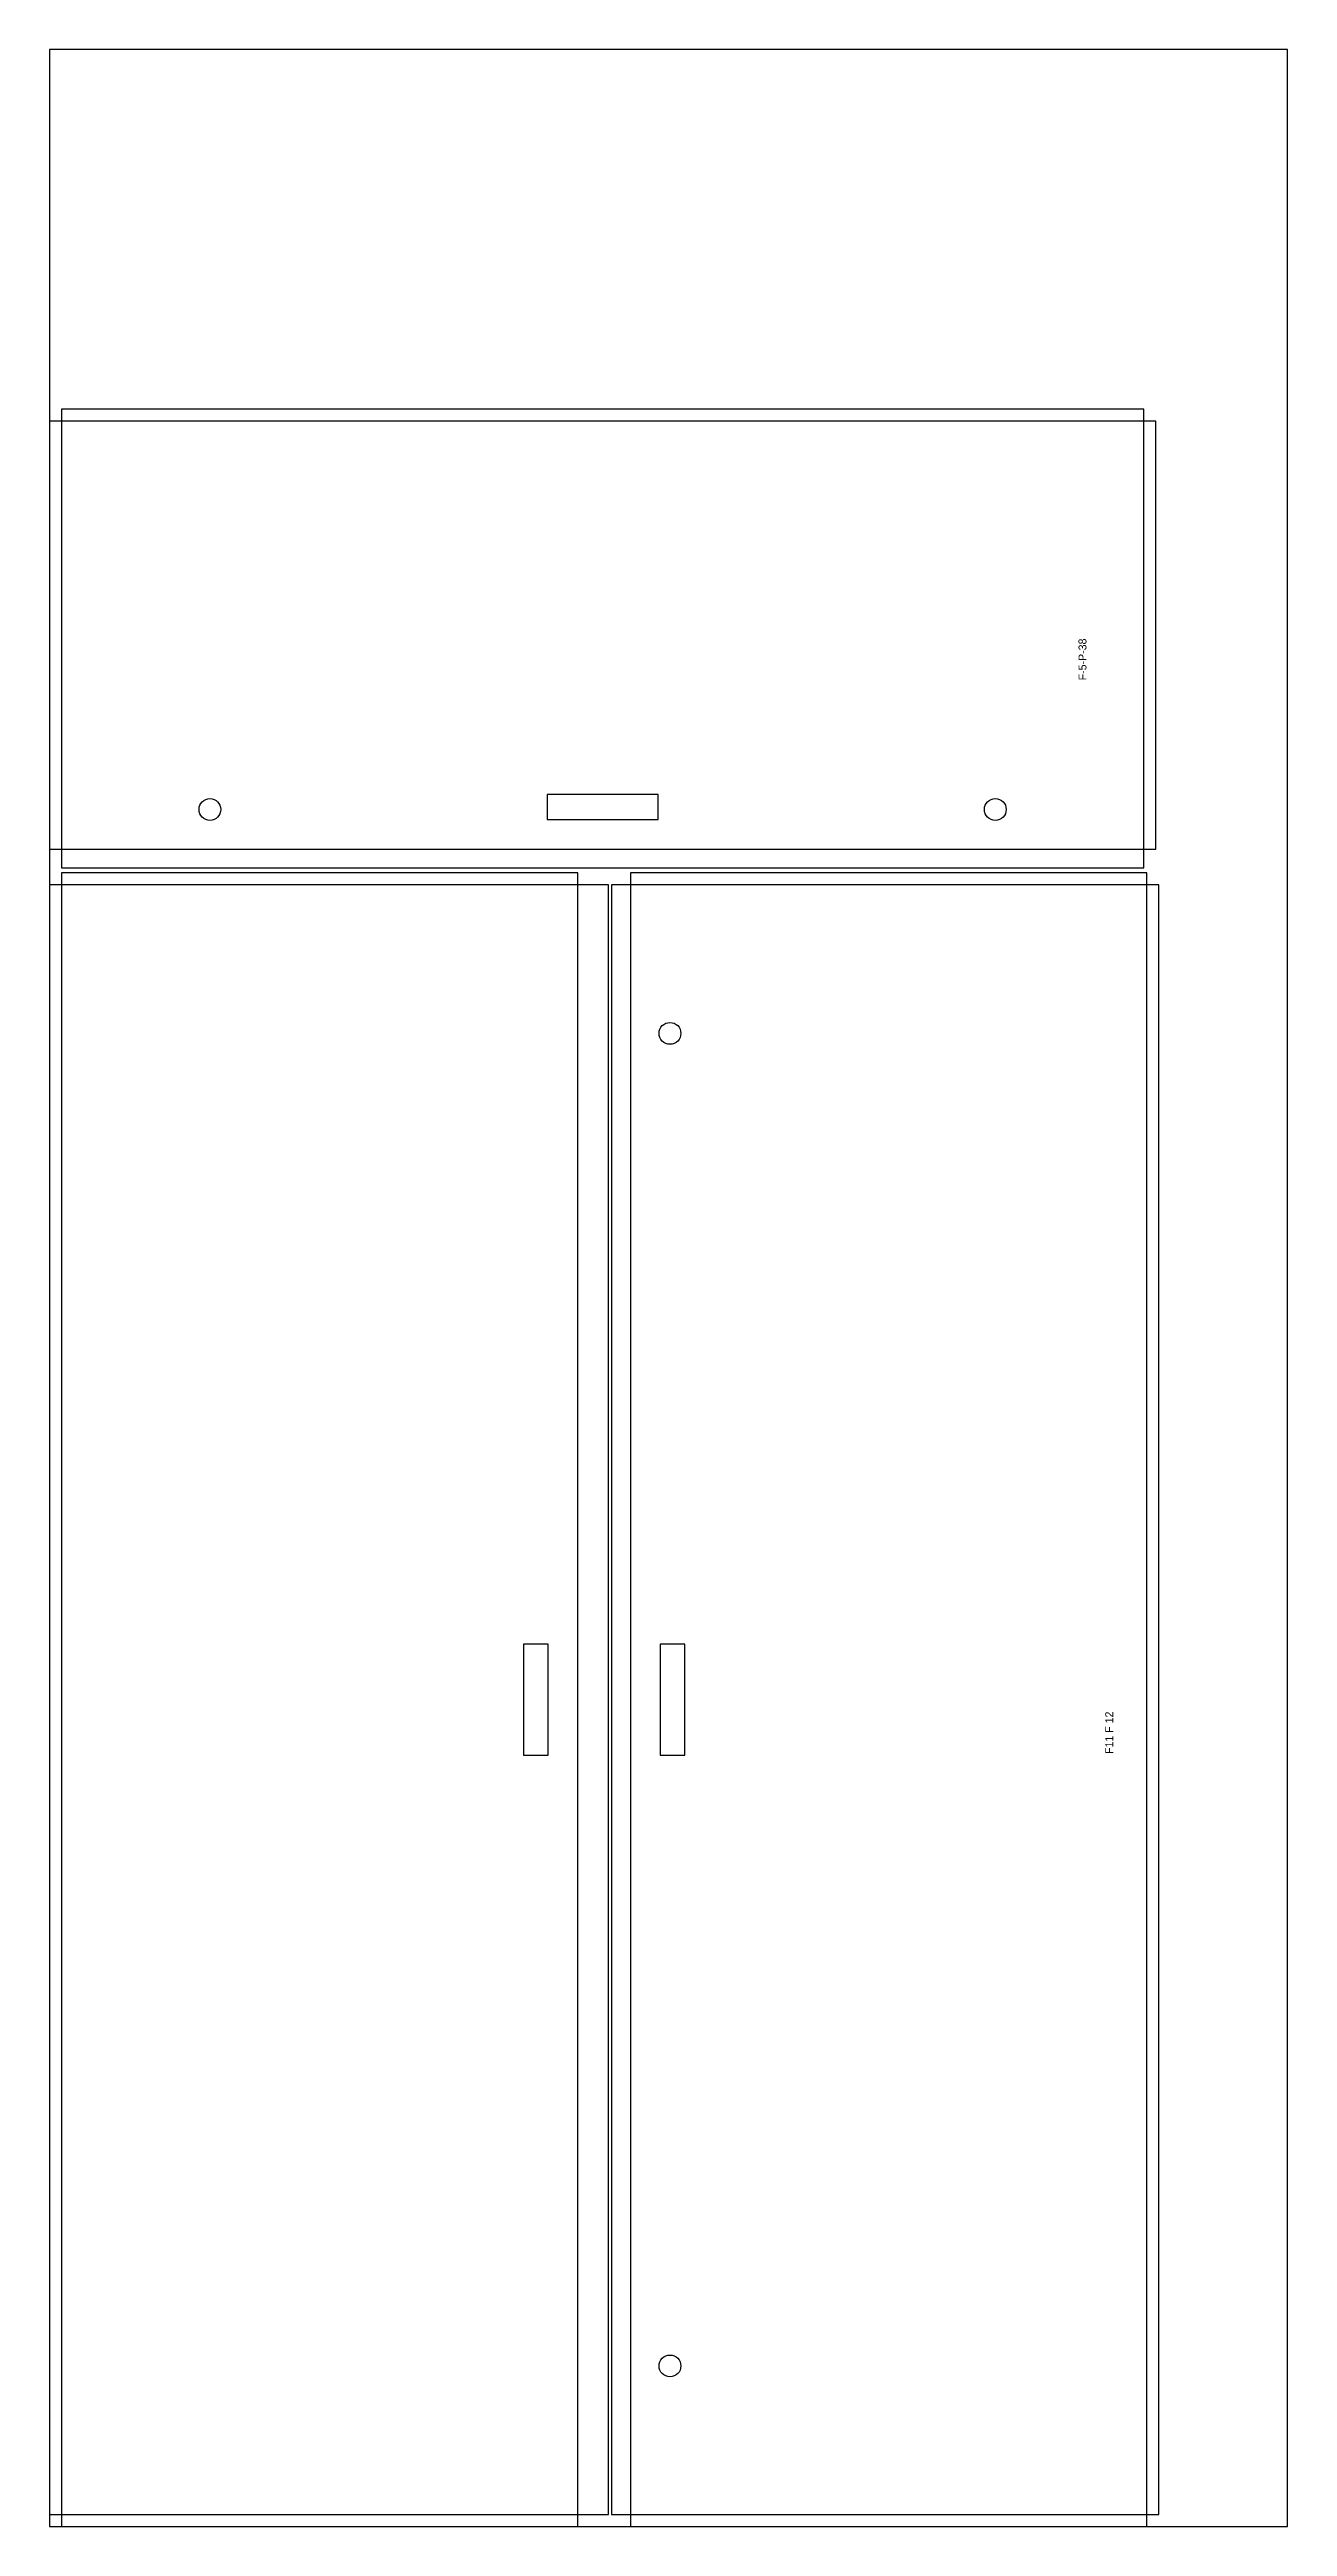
# Model space of a CAD drawing. Header units: metres. Extents: x 0 to 1250, y 0 to 2500.
import ezdxf
from ezdxf.enums import TextEntityAlignment as Align

# ---------------------------------------------------------------- set-up
doc = ezdxf.new("R2010")
doc.units = ezdxf.units.M
for name, color, linetype in [('BIN', 2, 'Continuous'), ('CUT', 4, 'Continuous'), ('DIMENSIONS', 1, 'Continuous')]:
    doc.layers.add(name, color=color, linetype=linetype)

msp = doc.modelspace()

# ---------------------------------------------------------------- linework, layer by layer
at = {"layer": 'BIN'}
msp.add_lwpolyline([(0, 0), (1250, 0), (1250, 2500), (0, 2500), (0, 0)], dxfattribs=at)
at = {"layer": 'CUT'}
for points in [[(1117, 1693), (1117, 2125), (0, 2125), (0, 1693), (1117, 1693)], [(1105, 1674), (1105, 2137), (12, 2137), (12, 1674), (1105, 1674)], [(614.5, 1723), (614.5, 1748), (502.5, 1748), (502.5, 1723), (614.5, 1723)], [(0, 12), (564.5, 12), (564.5, 1657), (0, 1657), (0, 12)], [(12, 0), (533.5, 0), (533.5, 1669), (12, 1669), (12, 0)], [(567.5, 12), (1120, 12), (1120, 1657), (567.5, 1657), (567.5, 12)], [(586.5, 0), (1108, 0), (1108, 1669), (586.5, 1669), (586.5, 0)], [(478.5, 778.5), (503.5, 778.5), (503.5, 890.5), (478.5, 890.5), (478.5, 778.5)], [(616.5, 778.5), (641.5, 778.5), (641.5, 890.5), (616.5, 890.5), (616.5, 778.5)]]:
    msp.add_lwpolyline(points, dxfattribs=at)
for centre in [(162, 1733), (955, 1733), (626.5, 1507), (626.5, 162)]:
    msp.add_circle(centre, 11, dxfattribs=at)

# ---------------------------------------------------------------- texts
at = {"layer": 'DIMENSIONS'}
for s, p in [('F-5-P-38', (1043, 1905.5)), ('F11 F 12', (1070, 822.5))]:
    msp.add_text(s, height=8, rotation=90, dxfattribs=at).set_placement(p, align=Align.MIDDLE_RIGHT)

doc.saveas('drawing.dxf')
